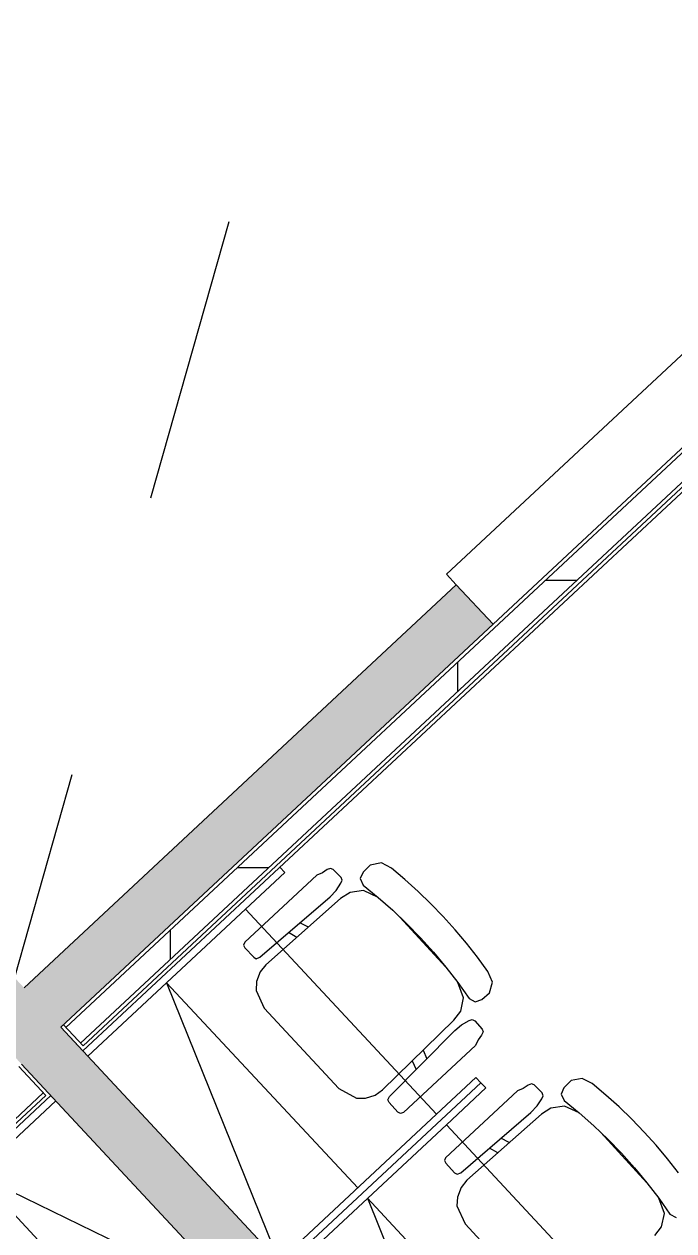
# Model space of a CAD drawing. Header units: millimetres. Extents: x -71377 to 516042, y -145869 to 441446.
# Drawn here: x 267963 to 269771, y 161340 to 164697 of the extents above; entities that cross this region are included whole.
import ezdxf

# ---------------------------------------------------------------- set-up
doc = ezdxf.new("R2010")
doc.units = ezdxf.units.MM
doc.header["$LTSCALE"] = 1000
doc.linetypes.add('_점선_S_', pattern=[1.6, 0.8, -0.8])
for name, color, linetype, lineweight in [('A-fnsh-4', 4, 'Continuous', 5), ('A-hat', 251, 'Continuous', 5), ('A-text-1', 3, 'Continuous', 5), ('A_bwall', 3, 'Continuous', 5), ('A_cwall', 2, 'Continuous', 5), ('A_fnsh', 5, 'Continuous', 5), ('A_furn_HID', 6, '_점선_S_', 5), ('AA_오픈', 8, '_점선_S_', 5)]:
    doc.layers.add(name, color=color, linetype=linetype, lineweight=lineweight)
doc.styles.add('나눔고딕_3', font='NanumGothic.ttf', dxfattribs={"height": 1400})
pattern_1 = [(0, (165969.5, 243949.9), (0, 800), []), (90, (165969.5, 243949.9), (-800, 5e-14), [])]

# ---------------------------------------------------------------- blocks, each defined once
blk = doc.blocks.new('가구_작은도서관 - 가구_작은도서관-6473556-지반층 배치도')
at = {"layer": 'A_furn_HID'}
for p, q in [((5570, 10), (6170, 10)), ((5870, 10), (5570, -770)), ((5870, -770), (5870, 10)), ((6170, 10), (6170, -770)), ((6320, 10), (6170, 10)), ((6320, 30), (6320, 10)), ((5420, -20), (4820, -20)), ((5120, -800), (5120, -20)), ((5120, -20), (5420, -800)), ((6098.3, -59.6), (6095.6, -67.6)), ((6105.6, -56), (6098.3, -59.6)), ((6379.6, -56), (6105.6, -56)), ((6395.6, -62.3), (6379.6, -56)), ((6411.6, -64.9), (6395.6, -62.3)), ((6421, -68.7), (6411.6, -64.9)), ((6095.6, -67.6), (6095.6, -103.5)), ((6424.3, -75.8), (6421, -68.7)), ((6425.2, -107.2), (6424.3, -75.8)), ((6095.6, -103.5), (6098.1, -111.3)), ((6098.1, -111.3), (6108.1, -115)), ((6108.1, -115), (6365.6, -125.5)), ((6221.1, -144.8), (6213.6, -119.5)), ((6264.2, -145.8), (6255.4, -121)), ((6365.6, -125.5), (6390.5, -124.2)), ((6390.5, -124.2), (6413.9, -118.4)), ((6413.9, -118.4), (6422.1, -115)), ((6422.1, -115), (6425.2, -107.2)), ((6055.2, -158.4), (6037.4, -175.6)), ((6081.3, -145.7), (6055.2, -158.4)), ((6106.3, -142), (6081.3, -145.7)), ((6383.7, -148.7), (6106.3, -142)), ((6414.6, -154.7), (6383.7, -148.7)), ((6445.8, -176.4), (6414.6, -154.7)), ((6461.8, -145.9), (6455.7, -164.6)), ((6455.7, -164.6), (6462.9, -218.3)), ((6479.7, -137.9), (6461.8, -145.9)), ((6507.8, -137.3), (6479.7, -137.9)), ((6534.7, -153.7), (6507.8, -137.3)), ((6545, -183.5), (6534.7, -153.7)), ((6037.4, -175.6), (6020, -227.3)), ((6462.9, -218.3), (6445.8, -176.4)), ((6551, -232.5), (6545, -183.5)), ((6020, -227.3), (6020, -532.7)), ((6462.9, -218.3), (6468.1, -272.2)), ((6555.3, -281.7), (6551, -232.5)), ((6468.1, -272.2), (6471.2, -326.3)), ((6469.6, -299.5), (6468.1, -488.7)), ((6557.9, -331.1), (6555.3, -281.7)), ((6471.2, -326.3), (6472.2, -380.5)), ((6558.8, -380.5), (6557.9, -331.1)), ((6472.2, -380.5), (6471.2, -434.6)), ((6557.9, -429.9), (6558.8, -380.5)), ((6471.2, -434.6), (6468.1, -488.7)), ((6555.3, -479.2), (6557.9, -429.9)), ((6468.1, -488.7), (6462.9, -542.6)), ((6551, -528.4), (6555.3, -479.2)), ((6020, -532.7), (6037.4, -585.3)), ((6545, -577.4), (6551, -528.4)), ((6445.8, -584.5), (6462.9, -542.6)), ((6462.9, -542.6), (6455.7, -596.3)), ((6037.4, -585.3), (6055.2, -602.5)), ((6055.2, -602.5), (6081.3, -615.2)), ((6414.6, -606.2), (6445.8, -584.5)), ((6455.7, -596.3), (6461.8, -615)), ((6534.7, -607.2), (6545, -577.4)), ((6081.3, -615.2), (6106.3, -618)), ((6106.3, -618), (6383.7, -611.3)), ((6108.1, -645), (6365.6, -634.5)), ((6221.1, -615.2), (6213.6, -640.5)), ((6264.2, -614.2), (6255.4, -639)), ((6365.6, -634.5), (6390.5, -635.8)), ((6383.7, -611.3), (6414.6, -606.2)), ((6390.5, -635.8), (6413.9, -641.6)), ((6461.8, -615), (6479.7, -623)), ((6479.7, -623), (6507.8, -623.7)), ((6507.8, -623.7), (6534.7, -607.2)), ((6095.6, -656.5), (6098.1, -648.7)), ((6095.6, -692.4), (6095.6, -656.5)), ((6098.1, -648.7), (6108.1, -645)), ((6413.9, -641.6), (6422.1, -645)), ((6422.1, -645), (6425.2, -652.8)), ((6425.2, -652.8), (6424.3, -684.2)), ((6098.3, -700.4), (6095.6, -692.4)), ((6105.6, -704), (6098.3, -700.4)), ((6379.6, -704), (6105.6, -704)), ((6395.6, -697.7), (6379.6, -704)), ((6411.6, -695.1), (6395.6, -697.7)), ((6421, -691.3), (6411.6, -695.1)), ((6424.3, -684.2), (6421, -691.3)), ((5570, -770), (6170, -770)), ((6170, -770), (6320, -770)), ((6320, -770), (6320, -790)), ((6170, -790), (5570, -790)), ((5570, -790), (6170, -790)), ((6320, -790), (6170, -790)), ((6170, -790), (6320, -790)), ((6320, -790), (6320, -810)), ((5570, -810), (6170, -810)), ((5870, -810), (5570, -1590)), ((5870, -1590), (5870, -810)), ((6170, -810), (6170, -1590)), ((6320, -810), (6170, -810)), ((6098.3, -879.6), (6095.6, -887.6)), ((6095.6, -887.6), (6095.6, -923.5)), ((6105.6, -876), (6098.3, -879.6)), ((6379.6, -876), (6105.6, -876)), ((6395.6, -882.3), (6379.6, -876)), ((6411.6, -884.9), (6395.6, -882.3)), ((6421, -888.7), (6411.6, -884.9)), ((6424.3, -895.8), (6421, -888.7)), ((6425.2, -927.2), (6424.3, -895.8)), ((6095.6, -923.5), (6098.1, -931.3)), ((6098.1, -931.3), (6108.1, -935)), ((6108.1, -935), (6365.6, -945.5)), ((6221.1, -964.8), (6213.6, -939.5)), ((6390.5, -944.2), (6413.9, -938.4)), ((6413.9, -938.4), (6422.1, -935)), ((6422.1, -935), (6425.2, -927.2)), ((6081.3, -965.7), (6055.2, -978.4)), ((6106.3, -962), (6081.3, -965.7)), ((6383.7, -968.7), (6106.3, -962)), ((6264.2, -965.8), (6255.4, -941)), ((6365.6, -945.5), (6390.5, -944.2)), ((6414.6, -974.7), (6383.7, -968.7)), ((6461.8, -965.9), (6455.7, -984.6)), ((6479.7, -957.9), (6461.8, -965.9)), ((6507.8, -957.3), (6479.7, -957.9)), ((6534.7, -973.7), (6507.8, -957.3)), ((6545, -1003.5), (6534.7, -973.7)), ((6037.4, -995.6), (6020, -1047.3)), ((6055.2, -978.4), (6037.4, -995.6)), ((6445.8, -996.4), (6414.6, -974.7)), ((6462.9, -1038.3), (6445.8, -996.4)), ((6455.7, -984.6), (6462.9, -1038.3)), ((6551, -1052.5), (6545, -1003.5)), ((6462.9, -1038.3), (6468.1, -1092.2)), ((6020, -1047.3), (6020, -1352.7)), ((6555.3, -1101.7), (6551, -1052.5)), ((6468.1, -1092.2), (6471.2, -1146.3)), ((6557.9, -1151.1), (6555.3, -1101.7)), ((6469.6, -1119.5), (6468.1, -1308.7)), ((6471.2, -1146.3), (6472.2, -1200.5)), ((6558.8, -1200.5), (6557.9, -1151.1)), ((6472.2, -1200.5), (6471.2, -1254.6)), ((6557.9, -1249.9), (6558.8, -1200.5)), ((6471.2, -1254.6), (6468.1, -1308.7)), ((6555.3, -1299.2), (6557.9, -1249.9)), ((6468.1, -1308.7), (6462.9, -1362.6)), ((6551, -1348.4), (6555.3, -1299.2)), ((6445.8, -1404.5), (6462.9, -1362.6)), ((6462.9, -1362.6), (6455.7, -1416.3)), ((6414.6, -1426.2), (6445.8, -1404.5)), ((6383.7, -1431.3), (6414.6, -1426.2)), ((6455.7, -1416.3), (6461.8, -1435))]:
    blk.add_line(p, q, dxfattribs=at)

msp = doc.modelspace()

# ---------------------------------------------------------------- hatches: boundary and pattern name
at = {"layer": 'A-hat'}
for points in [[(270413.8, 159167.1), (270523.5, 159269.4), (266036, 164081.7), (265926.3, 163979.4), (270366.1, 159218.3)], [(268064.9, 161905.9), (269268, 163027.8), (269165.7, 163137.5), (267962.6, 162015.6), (267982.5, 161994.3)]]:
    msp.add_hatch(color=256, dxfattribs=at).paths.add_polyline_path(points)
h = msp.add_hatch(dxfattribs=at)
h.set_pattern_fill('FP_13', color=256, scale=1000, style=0, pattern_type=2)
h.set_pattern_definition(pattern_1)
h.paths.add_polyline_path([(268120, 161861.6), (270365.3, 163955.3), (270324.3, 163999.2), (268079.1, 161905.4)])
h = msp.add_hatch(dxfattribs=at)
h.set_pattern_fill('FP_13', color=256, scale=1000, style=0, pattern_type=2)
h.set_pattern_definition(pattern_1)
h.paths.add_polyline_path([(263979.1, 157959.1), (268016.1, 161723.7), (267954.7, 161789.5), (263917.7, 158024.9)])

# ---------------------------------------------------------------- linework, layer by layer
at = {"layer": 'A-fnsh-4'}
for p, q in [((270372.1, 163948), (268126.8, 161854.3)), ((268072.3, 161912.8), (268126.8, 161854.3)), ((268022.9, 161716.4), (267947.9, 161796.8)), ((268022.9, 161716.4), (264059, 158019.9))]:
    msp.add_line(p, q, dxfattribs=at)
at = {"layer": 'A_bwall'}
for p, q in [((270195.2, 164152.3), (269138.4, 163166.8)), ((269268, 163027.8), (270324.8, 164013.3)), ((269138.4, 163166.8), (269165.7, 163137.5))]:
    msp.add_line(p, q, dxfattribs=at)
at = {"layer": 'A_cwall'}
for p, q in [((269165.7, 163137.5), (267962.6, 162015.6)), ((269268, 163027.8), (269165.7, 163137.5)), ((268064.9, 161905.9), (269268, 163027.8)), ((270523.5, 159269.4), (268064.9, 161905.9)), ((267955.2, 161803.6), (270413.8, 159167.1))]:
    msp.add_line(p, q, dxfattribs=at)
at = {"layer": 'A_fnsh'}
for p, q in [((270324.3, 163999.2), (268079.1, 161905.4)), ((270365.3, 163955.3), (268120, 161861.6)), ((268126.3, 161840.1), (270386.2, 163947.5)), ((269268, 163027.8), (268064.9, 161905.9)), ((268064.9, 161905.9), (268126.3, 161840.1)), ((268016.1, 161723.7), (264044.9, 158020.4)), ((264073.1, 158019.4), (268037.1, 161715.9))]:
    msp.add_line(p, q, dxfattribs=at)
at = {"layer": 'AA_오픈'}
msp.add_line((269407.5, 167225.7), (267935.4, 162044.9), dxfattribs=at)

# ---------------------------------------------------------------- block references
at = {"layer": 'A_furn_HID', "rotation": 43.00000124847657}
msp.add_blockref('가구_작은도서관 - 가구_작은도서관-6473556-지반층 배치도', (264073.1, 158019.4), dxfattribs=at)

# ---------------------------------------------------------------- texts
at = {"layer": 'A-text-1', "insert": (269062.8, 156699.7), "char_height": 1400, "width": 10998.9, "attachment_point": 1, "rotation": 43, "line_spacing_factor": 1.2, "style": '나눔고딕_3'}
msp.add_mtext('\\pxt9.07143,18.14286,27.21429,36.28571,45.35714,54.42857,63.5,72.57143,81.64286,90.71429,99.78571,108.85714,117.92857,127,136.07143,145.14286,154.21429,163.28571,172.35714,181.42857,190.5,199.57143,208.64286,217.71429,226.78571,235.85714,244.92857,254,263.07143,272.14286,281.21429,290.28571;{작은도서관}', dxfattribs=at)

doc.saveas('drawing.dxf')
